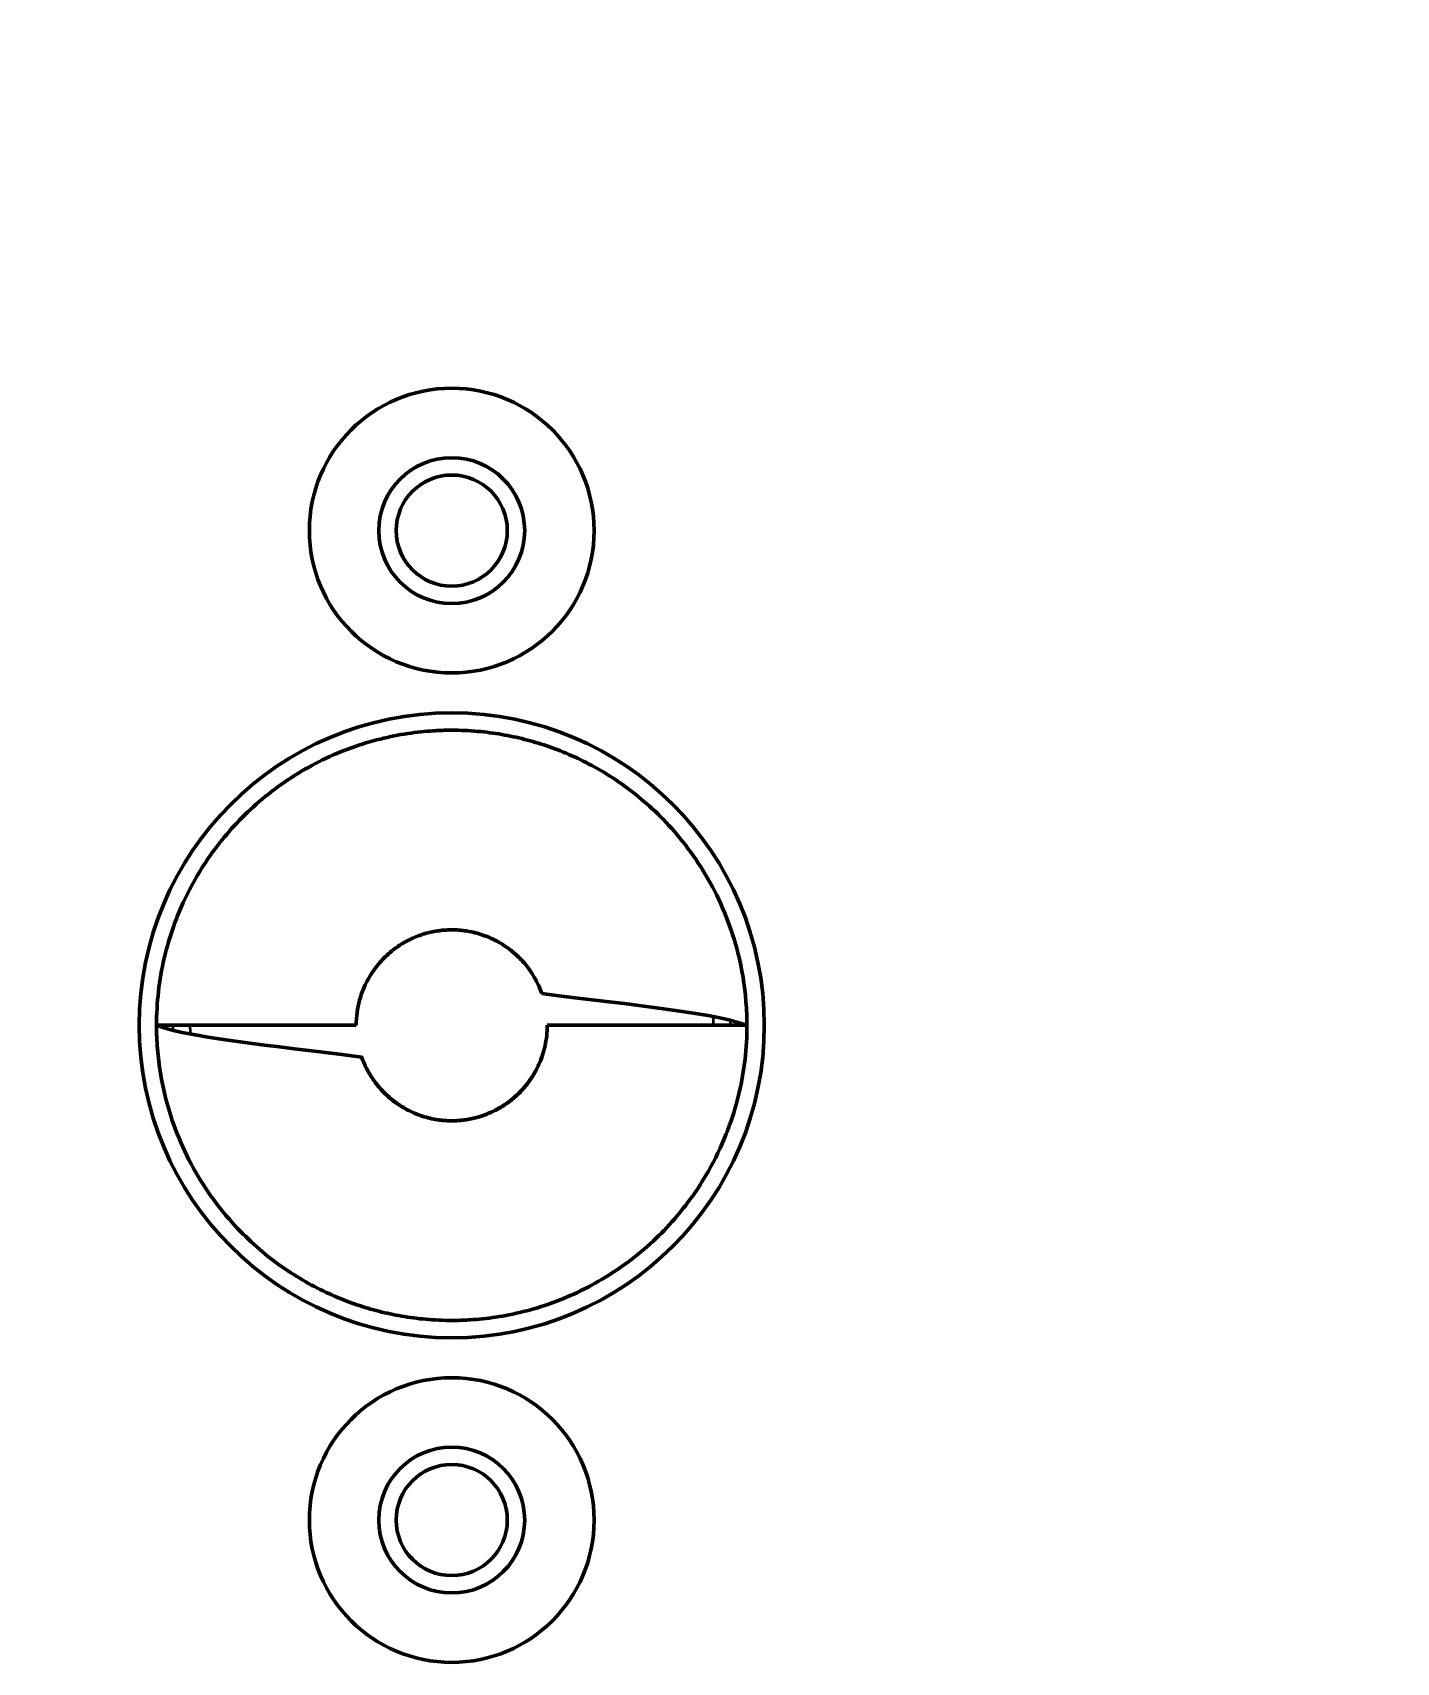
# Model space of a CAD drawing. Header units: millimetres. Extents: x 40 to 2195, y 40 to 1687.
# Drawn here: x 1035.03 to 1074.3, y 319.65 to 366.59 of the extents above; entities that cross this region are included whole.
import ezdxf

# ---------------------------------------------------------------- set-up
doc = ezdxf.new("R2010")
doc.units = ezdxf.units.MM
doc.header["$LTSCALE"] = 8
for name, color, linetype, lineweight in [('Dimension (ISO)', 7, 'Continuous', 25), ('Visible (ISO)', 7, 'Continuous', 50), ('Visible Narrow (ISO)', 7, 'Continuous', 35)]:
    doc.layers.add(name, color=color, linetype=linetype, lineweight=lineweight)
doc.styles.add('Note Text (ANSI)', font='tahoma.ttf')
doc.dimstyles.new('Default (ISO)', dxfattribs={"dimscale": 8, "dimtxt": 1, "dimasz": 2.5, "dimexe": 3.175, "dimexo": 0, "dimgap": 0.762, "dimtad": 1, "dimrnd": 1e-08, "dimzin": 0, "dimdsep": 46, "dimtxsty": 'Note Text (ANSI)', "dimcen": 0.09, "dimdle": 10, "dimclrd": 1, "dimclre": 1, "dimclrt": 1, "dimazin": 0, "dimtfac": 3.5052, "dimtmove": 0, "dimatfit": 3, "dimfxl": 1, "dimtolj": 1, "dimtzin": 0, "dimlwd": -1, "dimlwe": -1, "dimarcsym": 0})

# ---------------------------------------------------------------- blocks, each defined once
blk = doc.blocks.new('*D14')
at = {"layer": 'Defpoints', "color": 0, "transparency": 16777216}
for p in [(1224.66, 453.895), (1010.54, 338.249), (1224.66, 338.249)]:
    blk.add_point(p, dxfattribs=at)
at = {"layer": 'Dimension (ISO)', "color": 1, "transparency": 16777216}
for p, q in [((1010.54, 338.249), (1010.54, 479.295)), ((1224.66, 338.249), (1224.66, 479.295)), ((1030.54, 453.895), (1204.66, 453.895))]:
    blk.add_line(p, q, dxfattribs=at)
for points in [[(1030.54, 457.228), (1030.54, 450.561), (1010.54, 453.895)], [(1204.66, 457.228), (1204.66, 450.561), (1224.66, 453.895)]]:
    blk.add_solid(points, dxfattribs=at)
at = {"layer": 'Dimension (ISO)', "color": 1, "transparency": 16777216, "insert": (1065.041, 470.457), "char_height": 8, "attachment_point": 1, "style": 'Note Text (ANSI)'}
blk.add_mtext('\\A1;214.12 mm [8.430 in]', dxfattribs=at)

msp = doc.modelspace()

# ---------------------------------------------------------------- linework, layer by layer
at = {"layer": 'Visible (ISO)'}
for p, q in [((1044.35, 337.999), (1038.6, 337.999)), ((1049.85, 337.999), (1055.6, 337.999))]:
    msp.add_line(p, q, dxfattribs=at)
for centre, radius in [((1047.1, 352.249), 4.1), ((1047.1, 352.249), 2.1), ((1047.1, 352.249), 1.6), ((1047.1, 337.999), 9), ((1047.1, 323.749), 4.1), ((1047.1, 323.749), 2.1), ((1047.1, 323.749), 1.6)]:
    msp.add_circle(centre, radius, dxfattribs=at)
for points, knots in [([(1039.197, 341.129), (1039.343, 341.495), (1039.725, 342.295), (1040.386, 343.258), (1041.128, 344.069), (1041.808, 344.672), (1042.566, 345.209), (1043.376, 345.658), (1044.212, 346.01), (1045.046, 346.261), (1045.842, 346.417), (1046.486, 346.483), (1046.988, 346.502), (1047.381, 346.497), (1047.756, 346.476), (1048.114, 346.441), (1048.459, 346.392), (1048.792, 346.331), (1049.117, 346.258), (1049.544, 346.145), (1050.071, 345.972), (1050.714, 345.704), (1051.387, 345.353), (1052.037, 344.935), (1052.71, 344.403), (1053.572, 343.572), (1054.613, 342.172), (1055.344, 340.328), (1055.574, 338.905), (1055.6, 338.221), (1055.6, 337.999)], [0, 0, 0, 0, 0.048967, 0.109649, 0.144081, 0.178514, 0.212946, 0.247378, 0.281811, 0.316243, 0.350676, 0.385108, 0.406399, 0.42769, 0.448981, 0.470272, 0.491562, 0.512853, 0.534144, 0.555435, 0.598017, 0.640599, 0.683181, 0.725762, 0.760042, 0.794322, 0.862881, 0.931441, 0.977147, 1, 1, 1, 1]), ([(1039.197, 341.129), (1039.163, 341.041), (1038.9, 340.344), (1038.656, 339.301), (1038.6, 338.325), (1038.6, 337.999)], [0, 0, 0, 0, 0.088027, 0.696009, 1, 1, 1, 1]), ([(1049.694, 338.912), (1049.67, 338.979), (1049.643, 339.049), (1049.581, 339.187), (1049.546, 339.259), (1049.481, 339.376), (1049.453, 339.423), (1049.386, 339.528), (1049.347, 339.586), (1049.256, 339.709), (1049.203, 339.772), (1049.14, 339.844), (1049.127, 339.858), (1049.085, 339.903), (1049.056, 339.932), (1049.01, 339.977), (1048.994, 339.993), (1048.959, 340.026), (1048.939, 340.043), (1048.895, 340.082), (1048.87, 340.104), (1048.798, 340.163), (1048.752, 340.198), (1048.649, 340.272), (1048.595, 340.308), (1048.467, 340.386), (1048.399, 340.423), (1048.307, 340.47), (1048.272, 340.487), (1048.176, 340.531), (1048.112, 340.557), (1047.975, 340.607), (1047.903, 340.63), (1047.755, 340.671), (1047.678, 340.688), (1047.543, 340.714), (1047.483, 340.723), (1047.402, 340.732), (1047.378, 340.735), (1047.306, 340.742), (1047.264, 340.744), (1047.196, 340.747), (1047.175, 340.748), (1047.124, 340.749), (1047.097, 340.749), (1047.059, 340.749), (1047.05, 340.748), (1047, 340.747), (1046.956, 340.746), (1046.865, 340.739), (1046.829, 340.736), (1046.775, 340.73), (1046.756, 340.727), (1046.706, 340.721), (1046.673, 340.716), (1046.576, 340.699), (1046.513, 340.686), (1046.422, 340.664), (1046.393, 340.657), (1046.324, 340.637), (1046.282, 340.625), (1046.192, 340.595), (1046.147, 340.579), (1046.072, 340.55), (1046.046, 340.539), (1045.991, 340.516), (1045.961, 340.502), (1045.914, 340.48), (1045.896, 340.471), (1045.844, 340.446), (1045.811, 340.428), (1045.75, 340.395), (1045.723, 340.38), (1045.651, 340.337), (1045.608, 340.31), (1045.512, 340.245), (1045.461, 340.208), (1045.355, 340.125), (1045.296, 340.077), (1045.118, 339.911), (1045.012, 339.795), (1044.787, 339.5), (1044.631, 339.257), (1044.489, 338.866), (1044.466, 338.794), (1044.415, 338.606), (1044.392, 338.489), (1044.359, 338.249), (1044.35, 338.124), (1044.35, 337.999)], [0.000001, 0.000001, 0.000001, 0.000001, 0.0238246, 0.0238246, 0.0516413, 0.0516413, 0.0709707, 0.0709707, 0.0966523, 0.0966523, 0.1289298, 0.1289298, 0.1374031, 0.1374031, 0.156733, 0.156733, 0.1670383, 0.1670383, 0.1786096, 0.1786096, 0.1932999, 0.1932999, 0.2174673, 0.2174673, 0.2395745, 0.2395745, 0.2669349, 0.2669349, 0.2827999, 0.2827999, 0.3102904, 0.3102904, 0.3407244, 0.3407244, 0.3731351, 0.3731351, 0.3994974, 0.3994974, 0.4105993, 0.4105993, 0.4350594, 0.4350594, 0.4470255, 0.4470255, 0.4626407, 0.4626407, 0.4676887, 0.4676887, 0.4883797, 0.4883797, 0.5014145, 0.5014145, 0.5079848, 0.5079848, 0.5202333, 0.5202333, 0.5440608, 0.5440608, 0.5550669, 0.5550669, 0.5713839, 0.5713839, 0.5859827, 0.5859827, 0.593731, 0.593731, 0.6028632, 0.6028632, 0.608364, 0.608364, 0.6187408, 0.6187408, 0.6277891, 0.6277891, 0.6426012, 0.6426012, 0.6631252, 0.6631252, 0.6857124, 0.6857124, 0.7223331, 0.7223331, 0.7696781, 0.7696781, 0.7802243, 0.7802243, 0.7964371, 0.7964371, 0.8130031, 0.8130031, 0.8130031, 0.8130031]), ([(1055.003, 334.869), (1054.857, 334.503), (1054.475, 333.703), (1053.814, 332.74), (1053.072, 331.929), (1052.392, 331.326), (1051.634, 330.789), (1050.824, 330.34), (1049.988, 329.988), (1049.154, 329.736), (1048.358, 329.581), (1047.714, 329.515), (1047.212, 329.496), (1046.819, 329.501), (1046.444, 329.522), (1046.086, 329.557), (1045.741, 329.606), (1045.408, 329.667), (1045.083, 329.739), (1044.656, 329.853), (1044.129, 330.026), (1043.486, 330.294), (1042.813, 330.645), (1042.163, 331.063), (1041.49, 331.594), (1040.628, 332.426), (1039.587, 333.826), (1038.856, 335.669), (1038.626, 337.093), (1038.6, 337.776), (1038.6, 337.999)], [0, 0, 0, 0, 0.048967, 0.109649, 0.144081, 0.178514, 0.212946, 0.247378, 0.281811, 0.316243, 0.350676, 0.385108, 0.406399, 0.42769, 0.448981, 0.470272, 0.491562, 0.512853, 0.534144, 0.555435, 0.598017, 0.640599, 0.683181, 0.725762, 0.760042, 0.794322, 0.862881, 0.931441, 0.977147, 1, 1, 1, 1]), ([(1044.506, 337.086), (1044.53, 337.018), (1044.558, 336.949), (1044.619, 336.811), (1044.654, 336.739), (1044.72, 336.621), (1044.747, 336.574), (1044.814, 336.469), (1044.853, 336.412), (1044.945, 336.289), (1044.997, 336.226), (1045.061, 336.154), (1045.074, 336.14), (1045.116, 336.094), (1045.144, 336.065), (1045.19, 336.02), (1045.206, 336.005), (1045.241, 335.972), (1045.261, 335.954), (1045.305, 335.915), (1045.33, 335.894), (1045.402, 335.835), (1045.449, 335.799), (1045.552, 335.725), (1045.606, 335.689), (1045.734, 335.611), (1045.802, 335.574), (1046.033, 335.457), (1046.178, 335.407), (1046.323, 335.36), (1046.4, 335.338), (1046.545, 335.304), (1046.617, 335.291), (1046.736, 335.273), (1046.787, 335.266), (1046.886, 335.257), (1046.926, 335.254), (1046.988, 335.251), (1047.009, 335.25), (1047.064, 335.249), (1047.094, 335.249), (1047.145, 335.249), (1047.163, 335.249), (1047.218, 335.251), (1047.258, 335.253), (1047.324, 335.258), (1047.342, 335.259), (1047.386, 335.264), (1047.413, 335.267), (1047.472, 335.274), (1047.509, 335.279), (1047.578, 335.29), (1047.61, 335.296), (1047.7, 335.315), (1047.758, 335.328), (1047.863, 335.356), (1047.908, 335.37), (1047.977, 335.392), (1047.999, 335.4), (1048.051, 335.418), (1048.082, 335.43), (1048.138, 335.452), (1048.165, 335.463), (1048.222, 335.488), (1048.253, 335.502), (1048.295, 335.522), (1048.307, 335.528), (1048.35, 335.549), (1048.381, 335.565), (1048.441, 335.598), (1048.47, 335.614), (1048.522, 335.645), (1048.543, 335.658), (1048.615, 335.703), (1048.663, 335.736), (1048.759, 335.805), (1048.824, 335.854), (1049.038, 336.04), (1049.151, 336.162), (1049.279, 336.32), (1049.32, 336.374), (1049.394, 336.48), (1049.427, 336.532), (1049.517, 336.682), (1049.569, 336.783), (1049.689, 337.053), (1049.746, 337.228), (1049.828, 337.6), (1049.85, 337.798), (1049.85, 337.999)], [0.000001, 0.000001, 0.000001, 0.000001, 0.023835, 0.023835, 0.051667, 0.051667, 0.071007, 0.071007, 0.096695, 0.096695, 0.128979, 0.128979, 0.137443, 0.137443, 0.156784, 0.156784, 0.167101, 0.167101, 0.178671, 0.178671, 0.193309, 0.193309, 0.217459, 0.217459, 0.239538, 0.239538, 0.26687, 0.26687, 0.347814, 0.347814, 0.434235, 0.434235, 0.5179, 0.5179, 0.580753, 0.580753, 0.648715, 0.648715, 0.686474, 0.686474, 0.74841, 0.74841, 0.789543, 0.789543, 0.873111, 0.873111, 0.904841, 0.904841, 0.950035, 0.950035, 1.008062, 1.008062, 1.060539, 1.060539, 1.154171, 1.154171, 1.237714, 1.237714, 1.278651, 1.278651, 1.336801, 1.336801, 1.39202, 1.39202, 1.455893, 1.455893, 1.479669, 1.479669, 1.544984, 1.544984, 1.608665, 1.608665, 1.657524, 1.657524, 1.77382, 1.77382, 1.898544, 1.898544, 2.129539, 2.129539, 2.244199, 2.244199, 2.347609, 2.347609, 2.536171, 2.536171, 2.833047, 2.833047, 3.142343, 3.142343, 3.142343, 3.142343]), ([(1055.003, 334.869), (1055.037, 334.957), (1055.3, 335.654), (1055.544, 336.697), (1055.6, 337.672), (1055.6, 337.999)], [0, 0, 0, 0, 0.088027, 0.696009, 1, 1, 1, 1]), ([(1044.506, 337.086), (1044.506, 337.086), (1044.506, 337.086), (1044.506, 337.086), (1044.506, 337.086), (1044.506, 337.085), (1044.507, 337.084), (1044.507, 337.082), (1044.508, 337.08), (1044.51, 337.076), (1044.511, 337.072), (1044.517, 337.055), (1044.523, 337.039), (1044.538, 337), (1044.547, 336.977), (1044.563, 336.939), (1044.568, 336.926), (1044.585, 336.887), (1044.597, 336.86), (1044.616, 336.82), (1044.622, 336.807), (1044.635, 336.782), (1044.641, 336.77), (1044.658, 336.736), (1044.668, 336.717), (1044.688, 336.681), (1044.698, 336.662), (1044.757, 336.559), (1044.814, 336.472), (1044.907, 336.343), (1044.94, 336.302), (1045.022, 336.2), (1045.076, 336.14), (1045.169, 336.045), (1045.211, 336.004), (1045.322, 335.906), (1045.397, 335.844), (1045.523, 335.754), (1045.568, 335.723), (1045.71, 335.632), (1045.809, 335.575), (1045.963, 335.499), (1046.018, 335.475), (1046.126, 335.43), (1046.181, 335.409), (1046.266, 335.38), (1046.297, 335.371), (1046.356, 335.353), (1046.385, 335.345), (1046.439, 335.331), (1046.464, 335.324), (1046.517, 335.312), (1046.545, 335.306), (1046.601, 335.295), (1046.626, 335.29), (1046.674, 335.282), (1046.702, 335.278), (1046.745, 335.272), (1046.76, 335.27), (1046.782, 335.267), (1046.79, 335.267), (1046.799, 335.265), (1046.802, 335.265), (1046.808, 335.264), (1046.81, 335.264), (1046.822, 335.263), (1046.828, 335.262), (1046.843, 335.261), (1046.849, 335.26), (1046.859, 335.259), (1046.861, 335.259), (1046.864, 335.259), (1046.865, 335.259), (1046.866, 335.259), (1046.867, 335.259), (1046.868, 335.259), (1046.868, 335.259), (1046.869, 335.259), (1046.87, 335.259), (1046.87, 335.258), (1046.871, 335.258), (1046.872, 335.258), (1046.873, 335.258), (1046.876, 335.258), (1046.878, 335.258), (1046.88, 335.258), (1046.881, 335.258), (1046.883, 335.257), (1046.884, 335.257), (1046.887, 335.257), (1046.888, 335.257), (1046.894, 335.257), (1046.895, 335.256), (1046.897, 335.256)], [0, 0, 0, 0, 0.0056459, 0.0056459, 0.0059263, 0.0059263, 0.0064713, 0.0064713, 0.0075613, 0.0075613, 0.0097418, 0.0097418, 0.0185436, 0.0185436, 0.0274385, 0.0274385, 0.0318191, 0.0318191, 0.0406826, 0.0406826, 0.0450902, 0.0450902, 0.0494754, 0.0494754, 0.0582519, 0.0582519, 0.0670322, 0.0670322, 0.1019812, 0.1019812, 0.1207498, 0.1207498, 0.1558877, 0.1558877, 0.1908857, 0.1908857, 0.2263448, 0.2263448, 0.2439309, 0.2439309, 0.2788742, 0.2788742, 0.2964892, 0.2964892, 0.3140186, 0.3140186, 0.3236115, 0.3236115, 0.332495, 0.332495, 0.3412155, 0.3412155, 0.3500534, 0.3500534, 0.3588212, 0.3588212, 0.3677024, 0.3677024, 0.3721383, 0.3721383, 0.374364, 0.374364, 0.3754608, 0.3754608, 0.3765556, 0.3765556, 0.3809196, 0.3809196, 0.3852867, 0.3852867, 0.386397, 0.386397, 0.3866737, 0.3866737, 0.3868115, 0.3868115, 0.3869504, 0.3869504, 0.3870884, 0.3870884, 0.3872254, 0.3872254, 0.3877756, 0.3877756, 0.3899623, 0.3899623, 0.3921427, 0.3921427, 0.3965032, 0.3965032, 0.4052234, 0.4052234, 0.4488235, 0.4488235, 0.4488235, 0.4488235]), ([(1046.952, 335.253), (1046.959, 335.252), (1046.968, 335.252), (1046.994, 335.251), (1047.006, 335.25), (1047.023, 335.25), (1047.027, 335.25), (1047.035, 335.25), (1047.037, 335.25), (1047.041, 335.25), (1047.043, 335.249), (1047.046, 335.249), (1047.048, 335.249), (1047.05, 335.249), (1047.05, 335.249), (1047.052, 335.249), (1047.053, 335.249), (1047.055, 335.249), (1047.055, 335.249), (1047.057, 335.249), (1047.058, 335.249), (1047.061, 335.249), (1047.062, 335.249), (1047.07, 335.249), (1047.074, 335.249), (1047.085, 335.249), (1047.092, 335.249), (1047.113, 335.249), (1047.127, 335.249), (1047.144, 335.249), (1047.15, 335.249), (1047.163, 335.25), (1047.17, 335.25), (1047.182, 335.25), (1047.185, 335.25), (1047.191, 335.251), (1047.194, 335.251), (1047.2, 335.251), (1047.204, 335.251), (1047.221, 335.252), (1047.234, 335.253), (1047.287, 335.256), (1047.328, 335.259), (1047.431, 335.269), (1047.492, 335.278), (1047.58, 335.293), (1047.607, 335.298), (1047.674, 335.311), (1047.716, 335.32), (1047.801, 335.341), (1047.844, 335.353), (1047.9, 335.369), (1047.913, 335.373), (1047.937, 335.381), (1047.948, 335.384), (1047.973, 335.392), (1047.987, 335.397), (1048.019, 335.408), (1048.038, 335.415), (1048.074, 335.428), (1048.091, 335.435), (1048.131, 335.45), (1048.151, 335.459), (1048.191, 335.476), (1048.21, 335.484), (1048.255, 335.504), (1048.279, 335.516), (1048.325, 335.538), (1048.348, 335.549), (1048.388, 335.57), (1048.404, 335.579), (1048.433, 335.594), (1048.446, 335.602), (1048.475, 335.618), (1048.491, 335.627), (1048.519, 335.644), (1048.532, 335.652), (1048.562, 335.67), (1048.576, 335.679), (1048.605, 335.698), (1048.617, 335.705), (1048.642, 335.723), (1048.656, 335.732), (1048.685, 335.752), (1048.7, 335.763), (1048.726, 335.781), (1048.736, 335.789), (1048.757, 335.804), (1048.767, 335.812), (1048.804, 335.841), (1048.834, 335.865), (1048.897, 335.917), (1048.926, 335.942), (1049.01, 336.019), (1049.066, 336.075), (1049.153, 336.169), (1049.188, 336.209), (1049.252, 336.286), (1049.278, 336.32), (1049.317, 336.372), (1049.329, 336.388), (1049.351, 336.419), (1049.361, 336.433), (1049.385, 336.468), (1049.398, 336.489), (1049.426, 336.531), (1049.439, 336.553), (1049.47, 336.604), (1049.488, 336.635), (1049.514, 336.681), (1049.523, 336.698), (1049.538, 336.727), (1049.546, 336.741), (1049.559, 336.768), (1049.565, 336.78), (1049.579, 336.807), (1049.586, 336.822), (1049.607, 336.867), (1049.619, 336.894), (1049.66, 336.992), (1049.684, 337.055), (1049.714, 337.144), (1049.72, 337.162), (1049.726, 337.181)], [0, 0, 0, 0, 0.0206077, 0.0206077, 0.0337117, 0.0337117, 0.0386217, 0.0386217, 0.0403022, 0.0403022, 0.0413361, 0.0413361, 0.0418537, 0.0418537, 0.0421119, 0.0421119, 0.0423707, 0.0423707, 0.0426298, 0.0426298, 0.0428887, 0.0428887, 0.0434105, 0.0434105, 0.0455366, 0.0455366, 0.049667, 0.049667, 0.0597103, 0.0597103, 0.0657337, 0.0657337, 0.0702755, 0.0702755, 0.0715718, 0.0715718, 0.0726101, 0.0726101, 0.0736498, 0.0736498, 0.0777675, 0.0777675, 0.0901787, 0.0901787, 0.1087246, 0.1087246, 0.1172213, 0.1172213, 0.1304638, 0.1304638, 0.1443443, 0.1443443, 0.1488853, 0.1488853, 0.1523099, 0.1523099, 0.1567512, 0.1567512, 0.1626311, 0.1626311, 0.1684519, 0.1684519, 0.1768243, 0.1768243, 0.1843762, 0.1843762, 0.1957495, 0.1957495, 0.2062261, 0.2062261, 0.2130558, 0.2130558, 0.2179966, 0.2179966, 0.2235419, 0.2235419, 0.2296995, 0.2296995, 0.238234, 0.238234, 0.2438133, 0.2438133, 0.2495848, 0.2495848, 0.25566, 0.25566, 0.2608275, 0.2608275, 0.2670206, 0.2670206, 0.2807771, 0.2807771, 0.2945857, 0.2945857, 0.322826, 0.322826, 0.3459533, 0.3459533, 0.3615285, 0.3615285, 0.3680161, 0.3680161, 0.3733163, 0.3733163, 0.3807227, 0.3807227, 0.3887995, 0.3887995, 0.3993678, 0.3993678, 0.4048344, 0.4048344, 0.4101812, 0.4101812, 0.4159085, 0.4159085, 0.4244969, 0.4244969, 0.443855, 0.443855, 0.497561, 0.497561, 0.5109547, 0.5109547, 0.5109547, 0.5109547])]:
    msp.add_open_spline(points, degree=3, knots=knots, dxfattribs=at)
for points in [[(1055.6, 337.999), (1054.547, 338.401), (1051.466, 338.67), (1049.694, 338.912)], [(1038.6, 337.999), (1039.653, 337.597), (1042.734, 337.328), (1044.506, 337.086)], [(1046.897, 335.256), (1046.916, 335.255), (1046.934, 335.254), (1046.952, 335.253)]]:
    msp.add_open_spline(points, degree=3, dxfattribs=at)
at = {"layer": 'Visible Narrow (ISO)'}
for radius, start, end in [(7.537, 0.0949, 1.8022), (8.03, 0.0506, 0.9606), (8.03, 180.0506, 180.9606), (7.537, 180.0949, 181.8022)]:
    msp.add_arc((1047.1, 337.999), radius, start, end, dxfattribs=at)

# ---------------------------------------------------------------- dimensions: what is measured, and where the dimension line sits
at = {"layer": 'Dimension (ISO)', "color": 1, "true_color": 0xff0000}
dim = msp.add_linear_dim(base=(1224.66, 453.895), p1=(1010.54, 338.249), p2=(1224.66, 338.249), angle=180, text='<> mm [8.430 in]', dimstyle='Default (ISO)', override={"dimgap": 0.762, "dimdec": 2, "dimpost": '', "dimtol": 0, "dimlim": 0, "dimtp": 0, "dimtm": 0, "dimtdec": 2, "dimtofl": 0, "dimatfit": 1}, dxfattribs=at)
dim.commit()
dim.dimension.update_dxf_attribs({"geometry": '*D14', "text_midpoint": (1117.6, 453.895), "dimtype": 160})

doc.saveas('drawing.dxf')
